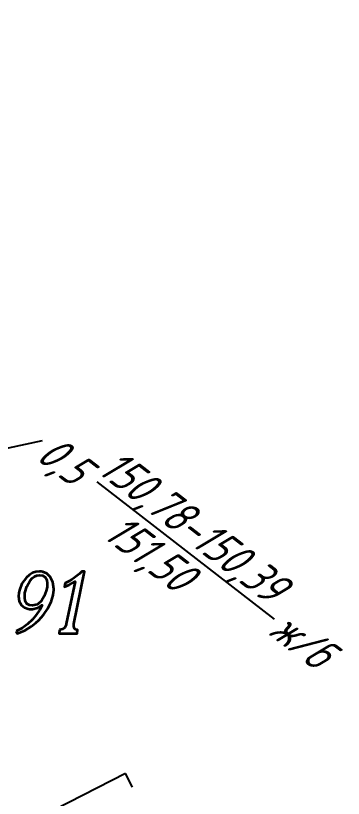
# Model space of a CAD drawing. Header units: millimetres. Extents: x -698 to 8131, y -704 to 4503.
# Drawn here: x 7979.9 to 8014, y -185.1 to -103.5 of the extents above; entities that cross this region are included whole.
import ezdxf

# ---------------------------------------------------------------- set-up
doc = ezdxf.new("R2010")
doc.units = ezdxf.units.MM
doc.linetypes.add('CONTI', pattern=[0])
doc.layers.add('10', color=1, linetype='Continuous', lineweight=35)
doc.layers.add('ОСЬ_ВЕРХ_ПОКРЫТИЯ_ОСЬ', color=1, linetype='Continuous', lineweight=30)
for name, color, linetype in [('NAD_MDEFAULT', 7, 'CONTI'), ('SIT_LDEFAULT', 7, 'CONTI'), ('разметка', 7, 'Continuous')]:
    doc.layers.add(name, color=color, linetype=linetype)
doc.styles.add('eskd', font='isocpeui.ttf', dxfattribs={"width": 1.2})

msp = doc.modelspace()

# ---------------------------------------------------------------- linework, layer by layer
at = {"linetype": 'Continuous'}
msp.add_line((7988.301, -152.121), (8006.798, -166.43), dxfattribs=at)
msp.add_lwpolyline([(7954.937, -153.794), (7982.646, -147.797)], dxfattribs=at)
at = {"layer": '10'}
for points in [[(7979.903, -167.696), (7980.003, -167.946), (7980.793, -167.626), (7981.483, -167.216), (7981.953, -166.836), (7982.283, -166.536), (7982.753, -165.986), (7983.193, -165.336), (7983.543, -164.636), (7983.753, -163.936), (7983.813, -163.626), (7983.833, -163.416), (7983.833, -163.296), (7983.733, -162.566), (7983.463, -162.026), (7983.093, -161.676), (7982.683, -161.486), (7982.503, -161.456), (7982.333, -161.456), (7981.953, -161.496), (7981.603, -161.606), (7981.283, -161.806), (7980.983, -162.076), (7980.513, -162.726), (7980.243, -163.426), (7980.173, -163.706), (7980.163, -164.026), (7980.233, -164.566), (7980.463, -164.966), (7980.783, -165.236), (7981.143, -165.376), (7981.303, -165.396), (7981.443, -165.396), (7981.523, -165.396), (7981.603, -165.396), (7982.143, -165.256), (7982.563, -164.986), (7982.613, -164.986), (7982.353, -165.486), (7982.023, -165.956), (7981.593, -166.466), (7981.093, -166.946), (7980.523, -167.366)], [(7984.433, -167.566), (7984.373, -167.946), (7986.263, -167.946), (7986.313, -167.566), (7986.093, -167.516), (7985.973, -167.426), (7985.903, -167.196), (7985.903, -167.146), (7985.903, -167.116), (7985.903, -167.086), (7985.903, -167.036), (7985.903, -167.016), (7985.903, -166.976), (7985.903, -166.926), (7987.043, -161.456), (7986.763, -161.456), (7986.613, -161.596), (7986.493, -161.726), (7986.103, -162.036), (7985.903, -162.176), (7985.703, -162.296), (7985.373, -162.496), (7985.013, -162.686), (7984.953, -163.056), (7985.423, -162.866), (7986.063, -162.526), (7985.123, -166.926), (7985.133, -166.956), (7985.113, -167.016), (7985.093, -167.086), (7985.053, -167.186), (7984.973, -167.316), (7984.773, -167.476)], [(7982.533, -164.536), (7982.113, -164.896), (7981.593, -165.016), (7981.283, -164.966), (7981.033, -164.826), (7980.853, -164.556), (7980.793, -164.176), (7980.793, -163.936), (7980.823, -163.706), (7981.023, -163.016), (7981.353, -162.416), (7981.563, -162.166), (7981.803, -161.986), (7982.063, -161.876), (7982.343, -161.836), (7982.663, -161.896), (7982.923, -162.066), (7983.093, -162.346), (7983.153, -162.726), (7983.123, -163.096), (7983.043, -163.486), (7982.833, -164.046)]]:
    msp.add_lwpolyline(points, close=True, dxfattribs=at)
at = {"layer": 'SIT_LDEFAULT', "color": 7}
for p, q in [((7991.319, -182.56), (7982.409, -187.11)), ((7992.049, -183.98), (7991.319, -182.56))]:
    msp.add_line(p, q, dxfattribs=at)
at = {"layer": 'ОСЬ_ВЕРХ_ПОКРЫТИЯ_ОСЬ'}
msp.add_lwpolyline([(7922.909, -74.918, -0.007544), (7942.705, -133.521), (7942.705, -133.521), (7945.532, -142.326), (7945.532, -142.326, -0.017489), (7984.559, -280.28)], format="xyb", dxfattribs=at)
at = {"layer": 'разметка', "lineweight": 30, "ltscale": 7}
msp.add_lwpolyline([(7794.813, 179.953, -0.016421), (7820.572, 157.123, -0.069268), (7848.608, 122.632, -0.03752), (7862.044, 95.292, -0.011737), (7872.344, 67.643), (7884.891, 32.268), (7923.161, -75.629, -0.007544), (7942.474, -132.803, -0.000894), (7950.125, -156.779, -0.015332), (7984.142, -278.581, -0.007602), (7992.126, -311.998, -0.040426), (7994.931, -333.109)], format="xyb", dxfattribs=at)

# ---------------------------------------------------------------- texts
at = {"layer": 'NAD_MDEFAULT', "color": 7, "style": 'eskd', "oblique": 10, "width": 0.8}
for s, p in [('0,5', (7981.795, -149.647, -151.5)), ('150,78-150,39', (7988.236, -151.08, -151.5)), ('151,50', (7988.81, -157.832, -151.5)), ('ж/б', (8006.123, -168.005, -151.5))]:
    msp.add_text(s, height=3.5, rotation=322.27452, dxfattribs=at).set_placement(p)

doc.saveas('drawing.dxf')
